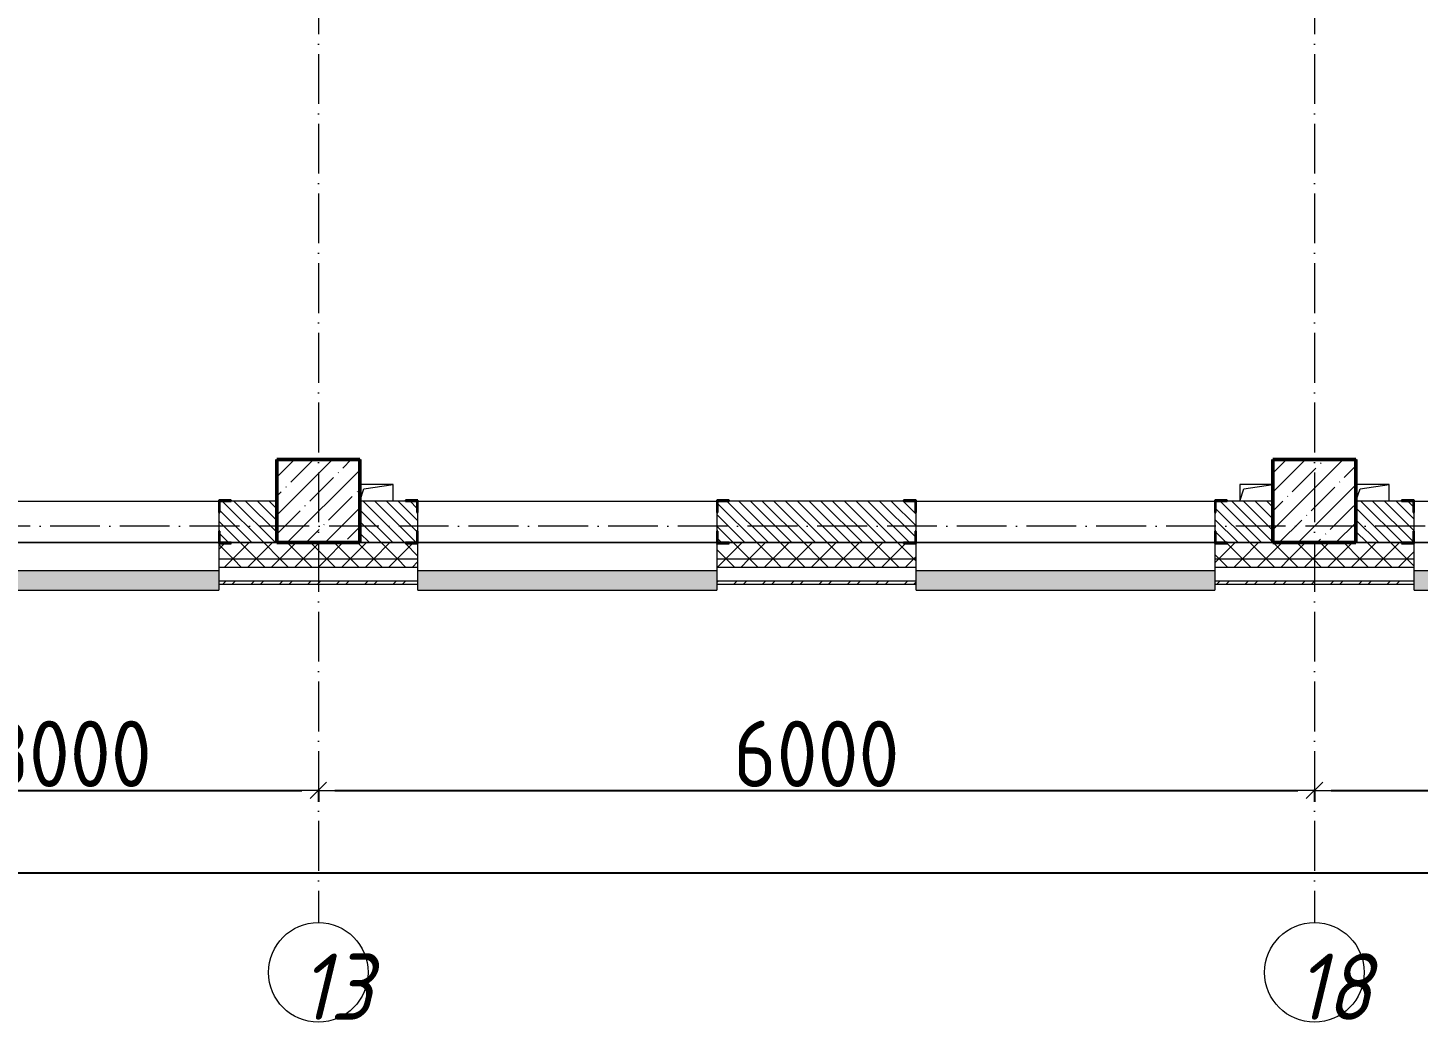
# Model space of a CAD drawing. Header units: millimetres. Extents: x -213536 to 1564669, y -45299 to 942238.
# Drawn here: x 161629 to 170004, y 511308 to 517299 of the extents above; entities that cross this region are included whole.
import ezdxf

# ---------------------------------------------------------------- set-up
doc = ezdxf.new("R2010")
doc.units = ezdxf.units.MM
doc.linetypes.add('50_200_ШТРИХ_1Т_ш5_п1_п1_', pattern=[700, 500, -100, 0, -100])
for name, color, linetype, lineweight in [('3.3) Вычитаем ЖБбалки 0.4м -', 31, 'Continuous', 30), ('A-____-____-DIMS', 7, 'Continuous', 9), ('A-GENM-____-MCUT', 7, 'Continuous', 25), ('A-GENM-____-OTLN', 7, 'Continuous', 9), ('A-GENM-____-OTLN-1', 7, 'Continuous', 25), ('A-GLAZ-____-OTLN', 7, 'Continuous', 9), ('A-WALL-____-MCUT', 7, 'Continuous', 13), ('A-WALL-____-MCUT-1', 7, 'Continuous', 9), ('A-WALL-____-OTLN', 7, 'Continuous', 9), ('A-WALL-____-PATT-1', 7, 'Continuous', 9), ('A-WALL-FNSH-MCUT-1', 7, 'Continuous', 9), ('S-COLS-____-MCUT', 7, 'Continuous', 50), ('S-COLS-____-OTLN', 7, 'Continuous', 9), ('S-GRID-____-IDEN', 7, 'Continuous', 9), ('S-GRID-____-OTLN-1', 7, '50_200_ШТРИХ_1Т_ш5_п1_п1_', 9)]:
    doc.layers.add(name, color=color, linetype=linetype, lineweight=lineweight)
doc.layers.add('A-GLAZ-____-OTLN-1', color=7, linetype='Continuous', lineweight=9, true_color=0xc0c0c0)
doc.styles.add('ISOCPEUR_I_9', font='isocpeui.ttf', dxfattribs={"width": 0.9, "height": 250})
doc.styles.add('СПДС', font='isocpeur.ttf', dxfattribs={"width": 0.9})
doc.dimstyles.new('Размера А3', dxfattribs={"dimtxt": 200, "dimasz": 100, "dimexe": 70, "dimexo": 100, "dimgap": 20, "dimtad": 1, "dimdec": 0, "dimrnd": 10, "dimzin": 0, "dimdsep": 46, "dimtxsty": 'СПДС', "dimblk": 'ARROWHEAD_6', "dimcen": 1, "dimclrd": 256, "dimclre": 256, "dimclrt": 256, "dimazin": 0, "dimtfac": 1, "dimtdec": 0, "dimtmove": 2, "dimatfit": 3, "dimfxl": 1, "dimtolj": 1, "dimtzin": 0, "dimarcsym": 0})
pattern_1 = [(45, (142429.06, 459015.94), (-70.71068, 70.71068), []), (135, (142429.06, 459015.94), (-70.71068, -70.71068), [])]
pattern_2 = [(135, (142429.057, 459015.94), (-35.35534, -35.35534), [])]

# ---------------------------------------------------------------- blocks, each defined once
blk = doc.blocks.new('BSC_Колонна _Прямоугольная - 500х500-25642906-АР1_План отверстий 3 этажа в осях 1-64_Ю-ЯЯ')
at = {"layer": 'S-COLS-____-OTLN'}
h = blk.add_hatch(dxfattribs=at)
h.set_pattern_fill('FP_19', color=256, style=0, pattern_type=2)
h.set_pattern_definition([(45, (-26950, -55431.04), (-114.04925, 114.04925), []), (45, (-26835.95, -55431.04), (-114.04925, 114.04925), [201.613, -40.323, 3.353, -36.97])])
h.paths.add_polyline_path([(-250, -250), (250, -250), (250, 250), (-250, 250), (-250, 177.9)], flags=0)
at = {"layer": 'S-COLS-____-MCUT'}
for p, q in [((250, 250), (-250, 250)), ((-250, 250), (-250, -250)), ((250, -250), (250, 250)), ((-250, -250), (250, -250))]:
    blk.add_line(p, q, dxfattribs=at)
blk = doc.blocks.new('BSC_Колонна _Прямоугольная - 500х500-V50-АР1_План отверстий 3 этажа в осях 1-64_Ю-ЯЯ')
at = {"layer": 'S-COLS-____-OTLN'}
h = blk.add_hatch(dxfattribs=at)
h.set_pattern_fill('FP_58', color=256, style=0, pattern_type=2)
h.set_pattern_definition([(45, (-20950, -55431.04), (-114.04925, 114.04925), []), (45, (-20835.95, -55431.04), (-114.04925, 114.04925), [201.613, -40.323, 3.353, -36.97])])
h.paths.add_polyline_path([(-250, -250), (250, -250), (250, 250), (-250, 250)], flags=0)
at = {"layer": 'S-COLS-____-MCUT'}
for p, q in [((250, 250), (-250, 250)), ((-250, 250), (-250, -250)), ((250, -250), (250, 250)), ((-250, -250), (250, -250))]:
    blk.add_line(p, q, dxfattribs=at)
blk = doc.blocks.new('Фахверк_СКБ_Уголок - 250_2700-27497298-АР1_План отверстий 3 этажа в осях 1-64_Ю-ЯЯ')
at = {"layer": 'A-GENM-____-MCUT'}
for p, q in [((200, 181), (125, 181)), ((125, 181), (125, 106)), ((131, 106), (131, 175)), ((131, 175), (200, 175)), ((200, 175), (200, 181)), ((125, 106), (131, 106)), ((131, -6), (125, -6)), ((125, -6), (125, -81)), ((125, -81), (200, -81)), ((131, -75), (131, -6)), ((200, -75), (131, -75)), ((200, -81), (200, -75))]:
    blk.add_line(p, q, dxfattribs=at)
blk = doc.blocks.new('AR_Отверстие прямоугольное _в плите_ - AR_Отверстие прямоугольное _в плите_-V178-АР1_План отверстий 3 этажа в осях 1-64_Ю-ЯЯ')
at = {"layer": 'A-GENM-____-OTLN'}
for p, q in [((100, 50), (-100, 50)), ((-100, -50), (-75, 25)), ((-75, 25), (100, 50)), ((100, -50), (100, 50))]:
    blk.add_line(p, q, dxfattribs=at)
blk = doc.blocks.new('AR_Отверстие прямоугольное _в плите_ - AR_Отверстие прямоугольное _в плите_-V185-АР1_План отверстий 3 этажа в осях 1-64_Ю-ЯЯ')
at = {"layer": 'A-GENM-____-OTLN'}
for p, q in [((100, 50), (-100, 50)), ((-100, 50), (-100, -50)), ((-100, -50), (-75, 25)), ((-75, 25), (100, 50))]:
    blk.add_line(p, q, dxfattribs=at)
blk = doc.blocks.new('Отлив_СКБ - Отлив витража_120_НВФ-31885687-АР1_План отверстий 3 этажа в осях 1-64_Ю-ЯЯ')
at = {"layer": 'A-GLAZ-____-OTLN-1'}
for points in [[(0, -2), (1800, -2), (1800, 0), (0, 0)], [(945, -120), (1800, -120), (1800, -2), (0, -2), (0, -120), (878.1, -120)]]:
    blk.add_hatch(color=256, dxfattribs=at).paths.add_polyline_path(points, flags=0)
at = {"layer": 'A-GLAZ-____-OTLN'}
for p, q in [((0, 0), (1800, 0)), ((1800, -2), (0, -2)), ((0, -120), (0, -83)), ((1800, -83), (1800, -120)), ((0, -120), (1800, -120))]:
    blk.add_line(p, q, dxfattribs=at)
blk = doc.blocks.new('Ось сетки - Круг_Ø6_00__ISO-2_5_0_9K_-25732049-АР1_План отверстий 3 этажа в осях 1-64_Ю-ЯЯ')
at = {"layer": 'S-GRID-____-IDEN'}
blk.add_circle((0, 0), 3, dxfattribs=at)
blk = doc.blocks.new('ARROWHEAD_6')
at = {"color": 0, "linetype": 'Continuous'}
for p, q in [((0, 0), (-1, 0)), ((-0.5, -0.5), (0.5, 0.5))]:
    blk.add_line(p, q, dxfattribs=at)
blk = doc.blocks.new('*D2862')
at = {"layer": 'A-____-____-DIMS', "lineweight": -2, "transparency": 16777216}
for p, q in [((160379.1, 512710.5), (160379.1, 512634.4)), ((160479.1, 512704.4), (163279.1, 512704.4)), ((163379.1, 512710.5), (163379.1, 512634.4))]:
    blk.add_line(p, q, dxfattribs=at)
at = {"layer": 'Defpoints', "color": 0, "lineweight": 50, "transparency": 16777216}
for p in [(160379.1, 512810.5), (163379.1, 512810.5), (163379.1, 512704.4)]:
    blk.add_point(p, dxfattribs=at)
at = {"layer": 'A-____-____-DIMS', "lineweight": -2, "transparency": 16777216, "xscale": 100, "yscale": 100, "zscale": 100, "rotation": 180}
blk.add_blockref('ARROWHEAD_6', (160379.1, 512704.4), dxfattribs=at)
at = {"layer": 'A-____-____-DIMS', "lineweight": -2, "transparency": 16777216, "xscale": 100, "yscale": 100, "zscale": 100}
blk.add_blockref('ARROWHEAD_6', (163379.1, 512704.4), dxfattribs=at)
at = {"layer": 'A-____-____-DIMS', "transparency": 16777216, "insert": (161879.1, 512924.4), "char_height": 400, "attachment_point": 5, "style": 'СПДС'}
blk.add_mtext('\\A1;3000', dxfattribs=at)
blk = doc.blocks.new('*D2863')
at = {"layer": 'A-____-____-DIMS', "lineweight": -2, "transparency": 16777216}
for p, q in [((163379.1, 512710.5), (163379.1, 512634.4)), ((163479.1, 512704.4), (169279.1, 512704.4)), ((169379.1, 512710.5), (169379.1, 512634.4))]:
    blk.add_line(p, q, dxfattribs=at)
at = {"layer": 'Defpoints', "color": 0, "lineweight": 50, "transparency": 16777216}
for p in [(163379.1, 512810.5), (169379.1, 512810.5), (169379.1, 512704.4)]:
    blk.add_point(p, dxfattribs=at)
at = {"layer": 'A-____-____-DIMS', "lineweight": -2, "transparency": 16777216, "xscale": 100, "yscale": 100, "zscale": 100, "rotation": 180}
blk.add_blockref('ARROWHEAD_6', (163379.1, 512704.4), dxfattribs=at)
at = {"layer": 'A-____-____-DIMS', "lineweight": -2, "transparency": 16777216, "xscale": 100, "yscale": 100, "zscale": 100}
blk.add_blockref('ARROWHEAD_6', (169379.1, 512704.4), dxfattribs=at)
at = {"layer": 'A-____-____-DIMS', "transparency": 16777216, "insert": (166379.1, 512924.4), "char_height": 400, "attachment_point": 5, "style": 'СПДС'}
blk.add_mtext('\\A1;6000', dxfattribs=at)
blk = doc.blocks.new('*D2864')
at = {"layer": 'A-____-____-DIMS', "lineweight": -2, "transparency": 16777216}
for p, q in [((169379.1, 512710.5), (169379.1, 512634.4)), ((169479.1, 512704.4), (172279.1, 512704.4)), ((172379.1, 512710.5), (172379.1, 512634.4))]:
    blk.add_line(p, q, dxfattribs=at)
at = {"layer": 'Defpoints', "color": 0, "lineweight": 50, "transparency": 16777216}
for p in [(169379.1, 512810.5), (172379.1, 512810.5), (172379.1, 512704.4)]:
    blk.add_point(p, dxfattribs=at)
at = {"layer": 'A-____-____-DIMS', "lineweight": -2, "transparency": 16777216, "xscale": 100, "yscale": 100, "zscale": 100, "rotation": 180}
blk.add_blockref('ARROWHEAD_6', (169379.1, 512704.4), dxfattribs=at)
at = {"layer": 'A-____-____-DIMS', "lineweight": -2, "transparency": 16777216, "xscale": 100, "yscale": 100, "zscale": 100}
blk.add_blockref('ARROWHEAD_6', (172379.1, 512704.4), dxfattribs=at)
at = {"layer": 'A-____-____-DIMS', "transparency": 16777216, "insert": (170879.1, 512924.4), "char_height": 400, "attachment_point": 5, "style": 'СПДС'}
blk.add_mtext('\\A1;3000', dxfattribs=at)
blk = doc.blocks.new('*D2878')
at = {"layer": 'A-____-____-DIMS', "lineweight": -2, "transparency": 16777216}
for p, q in [((140079.1, 512213.7), (140079.1, 512137.6)), ((140179.1, 512207.6), (213379.1, 512207.6)), ((213479.1, 512213.7), (213479.1, 512137.6))]:
    blk.add_line(p, q, dxfattribs=at)
at = {"layer": 'Defpoints', "color": 0, "lineweight": 50, "transparency": 16777216}
for p in [(140079.1, 512313.7), (213479.1, 512313.7), (213479.1, 512207.6)]:
    blk.add_point(p, dxfattribs=at)
at = {"layer": 'A-____-____-DIMS', "lineweight": -2, "transparency": 16777216, "xscale": 100, "yscale": 100, "zscale": 100, "rotation": 180}
blk.add_blockref('ARROWHEAD_6', (140079.1, 512207.6), dxfattribs=at)
at = {"layer": 'A-____-____-DIMS', "lineweight": -2, "transparency": 16777216, "xscale": 100, "yscale": 100, "zscale": 100}
blk.add_blockref('ARROWHEAD_6', (213479.1, 512207.6), dxfattribs=at)
at = {"layer": 'A-____-____-DIMS', "transparency": 16777216, "insert": (176779.1, 512427.6), "char_height": 400, "attachment_point": 5, "style": 'СПДС'}
blk.add_mtext('\\A1;73400', dxfattribs=at)

msp = doc.modelspace()

# ---------------------------------------------------------------- hatches: boundary and pattern name
at = {"layer": 'A-WALL-____-PATT-1'}
h = msp.add_hatch(dxfattribs=at)
h.set_pattern_fill('FP_9', color=256, style=0, pattern_type=2)
h.set_pattern_definition(pattern_2)
h.paths.add_polyline_path([(162785.1, 514197), (163129.1, 514197), (163129.1, 514447), (162785.1, 514447), (162785.1, 514378), (162779.1, 514378), (162779.1, 514266), (162785.1, 514266)], flags=0)
h.paths.add_polyline_path([(160723.1, 514197), (160973.1, 514197), (160973.4, 514266), (160979.1, 514266), (160979.1, 514378), (160973.1, 514378), (160973.1, 514447), (160629.1, 514447), (160629.1, 514197)], flags=0)
h = msp.add_hatch(dxfattribs=at)
h.set_pattern_fill('FP_9', color=256, style=0, pattern_type=2)
h.set_pattern_definition(pattern_2)
h.paths.add_polyline_path([(169129.1, 514197), (169129.1, 514447), (168785.1, 514447), (168785.1, 514378), (168779.1, 514378), (168779.1, 514266), (168785.1, 514266), (168785.1, 514197), (168927, 514197)], flags=0)
h.paths.add_polyline_path([(165854.1, 514197), (166973.1, 514197), (166973.1, 514266), (166979.1, 514266), (166979.1, 514378), (166973.1, 514378), (166973.1, 514447), (165785.1, 514447), (165785.1, 514378), (165779.1, 514378), (165779.1, 514266), (165785.1, 514266), (165785.1, 514197)], flags=0)
h.paths.add_polyline_path([(163904.1, 514197), (163973.1, 514197), (163973.1, 514266), (163979.1, 514266), (163979.1, 514378), (163973.1, 514378), (163973.1, 514447), (163629.1, 514447), (163629.1, 514197), (163723.1, 514197)], flags=0)
h = msp.add_hatch(dxfattribs=at)
h.set_pattern_fill('FP_9', color=256, style=0, pattern_type=2)
h.set_pattern_definition(pattern_2)
h.paths.add_polyline_path([(171785.1, 514197), (172129.1, 514197), (172129.1, 514447), (171785.1, 514447), (171785.1, 514378), (171779.1, 514378), (171779.1, 514266), (171785.1, 514266)], flags=0)
h.paths.add_polyline_path([(169973.1, 514197), (169973.1, 514266), (169979.1, 514266), (169979.1, 514378), (169973.1, 514378), (169973.1, 514447), (169629.1, 514447), (169629.1, 514197), (169904.1, 514197)], flags=0)
h = msp.add_hatch(dxfattribs=at)
h.set_pattern_fill('FP_4', color=256, style=0, pattern_type=2)
h.set_pattern_definition(pattern_1)
h.paths.add_polyline_path([(216648.5, 514097), (216729.1, 514097), (216729.1, 514197), (210379.1, 514197), (210379.1, 514097), (213113.6, 514097)], flags=0)
h.paths.add_polyline_path([(206043.7, 514097), (206429.1, 514097), (206429.1, 514191), (206354.1, 514191), (206354.1, 514197), (205404.1, 514197), (205404.1, 514191), (205329.1, 514191), (205329.1, 514097), (205679.1, 514097)], flags=0)
h.paths.add_polyline_path([(207811.2, 514097), (209379.1, 514097), (209379.1, 514197), (207504.1, 514197), (207504.1, 514191), (207429.1, 514191), (207429.1, 514097)], flags=0)
h.paths.add_polyline_path([(202404.1, 514097), (203529.1, 514097), (203529.1, 514191), (203454.1, 514191), (203454.1, 514197), (202404.1, 514197), (202404.1, 514191), (202329.1, 514191), (202329.1, 514097), (202335.1, 514097)], flags=0)
h.paths.add_polyline_path([(200529.1, 514097), (200529.1, 514191), (200454.1, 514191), (200454.1, 514197), (199404.1, 514197), (199404.1, 514191), (199329.1, 514191), (199329.1, 514097), (199857.6, 514097)], flags=0)
h.paths.add_polyline_path([(196404.1, 514097), (197529.1, 514097), (197529.1, 514191), (197454.1, 514191), (197454.1, 514197), (196404.1, 514197), (196404.1, 514191), (196329.1, 514191), (196329.1, 514097)], flags=0)
h.paths.add_polyline_path([(194454.1, 514097), (194529.1, 514097), (194529.1, 514191), (194454.1, 514191), (194454.1, 514197), (193404.1, 514197), (193404.1, 514191), (193329.1, 514191), (193329.1, 514097), (193671.5, 514097)], flags=0)
h.paths.add_polyline_path([(190679.1, 514097), (191529.1, 514097), (191529.1, 514191), (191454.1, 514191), (191454.1, 514197), (190404.1, 514197), (190404.1, 514191), (190329.1, 514191), (190329.1, 514097), (190404.1, 514097)], flags=0)
h.paths.add_polyline_path([(188369.1, 514097), (188529.1, 514097), (188529.1, 514191), (188454.1, 514191), (188454.1, 514197), (186854.1, 514197), (186854.1, 514191), (186779.1, 514191), (186779.1, 514097), (187485.4, 514097)], flags=0)
h.paths.add_polyline_path([(184834.2, 514097), (184979.1, 514097), (184979.1, 514191), (184904.1, 514191), (184904.1, 514197), (183854.1, 514197), (183854.1, 514191), (183779.1, 514191), (183779.1, 514097)], flags=0)
h.paths.add_polyline_path([(181979.1, 514097), (181979.1, 514191), (181904.1, 514191), (181904.1, 514197), (180854.1, 514197), (180854.1, 514191), (180779.1, 514191), (180779.1, 514097), (181299.2, 514097)], flags=0)
h.paths.add_polyline_path([(178648, 514097), (178979.1, 514097), (178979.1, 514191), (178904.1, 514191), (178904.1, 514197), (177854.1, 514197), (177854.1, 514191), (177779.1, 514191), (177779.1, 514097), (178206.2, 514097)], flags=0)
h.paths.add_polyline_path([(174854.1, 514097), (175979.1, 514097), (175979.1, 514191), (175904.1, 514191), (175904.1, 514197), (174854.1, 514197), (174854.1, 514191), (174779.1, 514191), (174779.1, 514097), (174785.1, 514097)], flags=0)
h.paths.add_polyline_path([(171779.1, 514097), (172979.1, 514097), (172979.1, 514191), (172904.1, 514191), (172904.1, 514197), (171854.1, 514197), (171854.1, 514191), (171779.1, 514191)], flags=0)
h.paths.add_polyline_path([(169979.1, 514097), (169979.1, 514191), (169904.1, 514191), (169904.1, 514197), (168854.1, 514197), (168854.1, 514191), (168779.1, 514191), (168779.1, 514097), (169810.7, 514097)], flags=0)
h.paths.add_polyline_path([(165854.1, 514097), (166979.1, 514097), (166979.1, 514191), (166904.1, 514191), (166904.1, 514197), (165854.1, 514197), (165854.1, 514191), (165779.1, 514191), (165779.1, 514097), (165785.1, 514097)], flags=0)
h.paths.add_polyline_path([(163979.1, 514097), (163979.1, 514191), (163904.1, 514191), (163904.1, 514197), (162854.1, 514197), (162854.1, 514191), (162779.1, 514191), (162779.1, 514097), (163904.1, 514097)], flags=0)
h.paths.add_polyline_path([(160629.1, 514097), (160979.1, 514097), (160979.1, 514191), (160904.1, 514191), (160904.1, 514197), (159854.1, 514197), (159854.1, 514191), (159779.1, 514191), (159779.1, 514097), (160129.1, 514097)], flags=0)
h.paths.add_polyline_path([(158779.1, 514097), (158779.1, 514191), (158704.1, 514191), (158704.1, 514197), (148979.1, 514197), (148979.1, 514097), (158322.2, 514097)], flags=0)
h.paths.add_polyline_path([(147979.1, 514097), (147979.1, 514197), (139979.1, 514197), (139979.1, 514097), (145950, 514097)], flags=0)
h = msp.add_hatch(dxfattribs=at)
h.set_pattern_fill('FP_4', color=256, style=0, pattern_type=2)
h.set_pattern_definition(pattern_1)
h.paths.add_polyline_path([(216729.1, 514047), (216729.1, 514097), (210379.1, 514097), (210379.1, 514047), (216648.5, 514047)], flags=0)
h.paths.add_polyline_path([(209379.1, 514047), (209379.1, 514097), (207429.1, 514097), (207429.1, 514047), (207811.2, 514047)], flags=0)
h.paths.add_polyline_path([(203529.1, 514047), (203529.1, 514097), (202329.1, 514097), (202329.1, 514047), (202508.8, 514047)], flags=0)
h.paths.add_polyline_path([(206043.7, 514047), (206429.1, 514047), (206429.1, 514097), (205329.1, 514097), (205329.1, 514047)], flags=0)
h.paths.add_polyline_path([(199857.6, 514047), (200529.1, 514047), (200529.1, 514097), (199329.1, 514097), (199329.1, 514047)], flags=0)
h.paths.add_polyline_path([(197529.1, 514047), (197529.1, 514097), (196329.1, 514097), (196329.1, 514047), (197206.4, 514047)], flags=0)
h.paths.add_polyline_path([(194529.1, 514047), (194529.1, 514097), (193329.1, 514097), (193329.1, 514047), (193671.5, 514047)], flags=0)
h.paths.add_polyline_path([(191529.1, 514047), (191529.1, 514097), (190329.1, 514097), (190329.1, 514047), (191020.3, 514047)], flags=0)
h.paths.add_polyline_path([(188529.1, 514047), (188529.1, 514097), (186779.1, 514097), (186779.1, 514047), (188369.1, 514047)], flags=0)
h.paths.add_polyline_path([(184979.1, 514047), (184979.1, 514097), (183779.1, 514097), (183779.1, 514047), (184834.2, 514047)], flags=0)
h.paths.add_polyline_path([(181979.1, 514047), (181979.1, 514097), (180779.1, 514097), (180779.1, 514047), (181299.2, 514047)], flags=0)
h.paths.add_polyline_path([(178979.1, 514047), (178979.1, 514097), (177779.1, 514097), (177779.1, 514047), (178648, 514047)], flags=0)
h.paths.add_polyline_path([(174779.1, 514047), (175979.1, 514047), (175979.1, 514097), (174779.1, 514097)], flags=0)
h.paths.add_polyline_path([(172461.9, 514047), (172979.1, 514047), (172979.1, 514097), (171779.1, 514097), (171779.1, 514047)], flags=0)
h.paths.add_polyline_path([(169810.7, 514047), (169979.1, 514047), (169979.1, 514097), (168779.1, 514097), (168779.1, 514047), (168927, 514047)], flags=0)
h.paths.add_polyline_path([(166979.1, 514047), (166979.1, 514097), (165779.1, 514097), (165779.1, 514047), (166275.8, 514047)], flags=0)
h.paths.add_polyline_path([(163624.6, 514047), (163979.1, 514047), (163979.1, 514097), (162779.1, 514097), (162779.1, 514047)], flags=0)
h.paths.add_polyline_path([(160973.4, 514047), (160979.1, 514047), (160979.1, 514097), (159779.1, 514097), (159779.1, 514047), (160089.7, 514047)], flags=0)
h.paths.add_polyline_path([(158322.2, 514047), (158779.1, 514047), (158779.1, 514097), (148979.1, 514097), (148979.1, 514047), (156554.7, 514047)], flags=0)
h.paths.add_polyline_path([(147979.1, 514047), (147979.1, 514097), (139879.1, 514097), (139879.1, 514047), (145950, 514047)], flags=0)
h = msp.add_hatch(dxfattribs=at)
h.set_pattern_fill('FP_6', color=256, style=0, pattern_type=2)
h.set_pattern_definition([(45, (142429.06, 459015.94), (-85.53659, 85.53659), []), (45, (142486.08, 459015.94), (-85.53659, 85.53659), [])])
h.paths.add_polyline_path([(187485.4, 513947), (187644.1, 513947), (187644.1, 513967), (186779.1, 513967), (186779.1, 513947)], flags=0)
h.paths.add_polyline_path([(184979.1, 513947), (184979.1, 513967), (183779.1, 513967), (183779.1, 513947), (184834.2, 513947)], flags=0)
h.paths.add_polyline_path([(181979.1, 513947), (181979.1, 513967), (180779.1, 513967), (180779.1, 513947), (181299.2, 513947)], flags=0)
h.paths.add_polyline_path([(178979.1, 513947), (178979.1, 513967), (177779.1, 513967), (177779.1, 513947), (178648, 513947)], flags=0)
h.paths.add_polyline_path([(175979.1, 513947), (175979.1, 513967), (174779.1, 513967), (174779.1, 513947), (175113.1, 513947)], flags=0)
h.paths.add_polyline_path([(172461.9, 513947), (172979.1, 513947), (172979.1, 513967), (171779.1, 513967), (171779.1, 513947)], flags=0)
h.paths.add_polyline_path([(169810.7, 513947), (169979.1, 513947), (169979.1, 513967), (168779.1, 513967), (168779.1, 513947), (168927, 513947)], flags=0)
h.paths.add_polyline_path([(165779.1, 513947), (166979.1, 513947), (166979.1, 513967), (165779.1, 513967)], flags=0)
h.paths.add_polyline_path([(162779.1, 513947), (163979.1, 513947), (163979.1, 513967), (162779.1, 513967)], flags=0)
h.paths.add_polyline_path([(159779.1, 513947), (160979.1, 513947), (160979.1, 513967), (159779.1, 513967)], flags=0)
h.paths.add_polyline_path([(158779.1, 513947), (158779.1, 513967), (148979.1, 513967), (148979.1, 513947), (158322.2, 513947)], flags=0)
h.paths.add_polyline_path([(147979.1, 513947), (147979.1, 513967), (139749.1, 513967), (139749.1, 513947), (145950, 513947)], flags=0)

# ---------------------------------------------------------------- linework, layer by layer
at = {"layer": '3.3) Вычитаем ЖБбалки 0.4м -'}
for points in [[(163129.1, 514447), (163129.1, 514697), (163629.1, 514697), (163629.1, 514447)], [(169129.1, 514447), (169129.1, 514697), (169629.1, 514697), (169629.1, 514447)]]:
    msp.add_lwpolyline(points, dxfattribs=at)
at = {"layer": 'A-WALL-____-MCUT'}
for p, q in [((163129.1, 514447), (162854.1, 514447)), ((163904.1, 514447), (163629.1, 514447)), ((166904.1, 514447), (165854.1, 514447)), ((169129.1, 514447), (168854.1, 514447)), ((169904.1, 514447), (169629.1, 514447)), ((162779.1, 514378), (162779.1, 514266)), ((163979.1, 514266), (163979.1, 514378)), ((165779.1, 514378), (165779.1, 514266)), ((166979.1, 514266), (166979.1, 514378)), ((168779.1, 514378), (168779.1, 514266)), ((169979.1, 514266), (169979.1, 514378)), ((162779.1, 514191), (162779.1, 513967)), ((163979.1, 513967), (163979.1, 514191)), ((165779.1, 514191), (165779.1, 513967)), ((166979.1, 513967), (166979.1, 514191)), ((168779.1, 514191), (168779.1, 513967)), ((169979.1, 513967), (169979.1, 514191)), ((162779.1, 513967), (163979.1, 513967)), ((165779.1, 513967), (166979.1, 513967)), ((168779.1, 513967), (169979.1, 513967))]:
    msp.add_line(p, q, dxfattribs=at)
at = {"layer": 'A-WALL-____-MCUT-1'}
for p, q in [((163129.1, 514197), (162854.1, 514197)), ((162854.1, 514197), (163129.1, 514197)), ((163904.1, 514197), (163629.1, 514197)), ((163629.1, 514197), (163904.1, 514197)), ((166904.1, 514197), (165854.1, 514197)), ((165854.1, 514197), (166904.1, 514197)), ((169129.1, 514197), (168854.1, 514197)), ((168854.1, 514197), (169129.1, 514197)), ((169904.1, 514197), (169629.1, 514197)), ((169629.1, 514197), (169904.1, 514197)), ((163979.1, 514097), (162779.1, 514097)), ((166979.1, 514097), (165779.1, 514097)), ((169979.1, 514097), (168779.1, 514097)), ((163979.1, 514047), (162779.1, 514047)), ((166979.1, 514047), (165779.1, 514047)), ((169979.1, 514047), (168779.1, 514047))]:
    msp.add_line(p, q, dxfattribs=at)
at = {"layer": 'A-WALL-____-OTLN'}
for p, q in [((160979.1, 514447), (162779.1, 514447)), ((163979.1, 514447), (165779.1, 514447)), ((166979.1, 514447), (168779.1, 514447)), ((169979.1, 514447), (171779.1, 514447)), ((160979.1, 514197), (162779.1, 514197)), ((162779.1, 514197), (160979.1, 514197)), ((163979.1, 514197), (165779.1, 514197)), ((165779.1, 514197), (163979.1, 514197)), ((166979.1, 514197), (168779.1, 514197)), ((168779.1, 514197), (166979.1, 514197)), ((169979.1, 514197), (171779.1, 514197)), ((171779.1, 514197), (169979.1, 514197))]:
    msp.add_line(p, q, dxfattribs=at)
at = {"layer": 'A-WALL-FNSH-MCUT-1'}
for p, q in [((162779.1, 513967), (162779.1, 513947)), ((162779.1, 513947), (163979.1, 513947)), ((163979.1, 513947), (163979.1, 513967)), ((165779.1, 513967), (165779.1, 513967)), ((165779.1, 513967), (165779.1, 513947)), ((165779.1, 513947), (166979.1, 513947)), ((166979.1, 513947), (166979.1, 513967)), ((168779.1, 513967), (168779.1, 513967)), ((168779.1, 513967), (168779.1, 513947)), ((168779.1, 513947), (169979.1, 513947)), ((169979.1, 513947), (169979.1, 513967))]:
    msp.add_line(p, q, dxfattribs=at)
at = {"layer": 'S-GRID-____-OTLN-1', "color": 251, "ltscale": 0.6, "true_color": 0x636466}
for p, q in [((163379.1, 549908.8), (163379.1, 511907.5)), ((169379.1, 549908.8), (169379.1, 511907.5)), ((246503.5, 514297), (137760.3, 514297))]:
    msp.add_line(p, q, dxfattribs=at)

# ---------------------------------------------------------------- block references
at = {"layer": 'A-GENM-____-OTLN'}
for name, p in [('AR_Отверстие прямоугольное _в плите_ - AR_Отверстие прямоугольное _в плите_-V178-АР1_План отверстий 3 этажа в осях 1-64_Ю-ЯЯ', (163729.1, 514497)), ('AR_Отверстие прямоугольное _в плите_ - AR_Отверстие прямоугольное _в плите_-V185-АР1_План отверстий 3 этажа в осях 1-64_Ю-ЯЯ', (169029.1, 514497)), ('AR_Отверстие прямоугольное _в плите_ - AR_Отверстие прямоугольное _в плите_-V178-АР1_План отверстий 3 этажа в осях 1-64_Ю-ЯЯ', (169729.1, 514497))]:
    msp.add_blockref(name, p, dxfattribs=at)
at = {"layer": 'A-GENM-____-OTLN-1'}
for p in [(162654.1, 514272), (165654.1, 514272), (168654.1, 514272)]:
    msp.add_blockref('Фахверк_СКБ_Уголок - 250_2700-27497298-АР1_План отверстий 3 этажа в осях 1-64_Ю-ЯЯ', p, dxfattribs=at)
at = {"layer": 'A-GENM-____-OTLN-1', "rotation": 180}
for p in [(164104.1, 514372), (167104.1, 514372), (170104.1, 514372)]:
    msp.add_blockref('Фахверк_СКБ_Уголок - 250_2700-27497298-АР1_План отверстий 3 этажа в осях 1-64_Ю-ЯЯ', p, dxfattribs=at)
at = {"layer": 'A-GLAZ-____-OTLN'}
for p in [(160979.1, 514030), (163979.1, 514030), (166979.1, 514030), (169979.1, 514030)]:
    msp.add_blockref('Отлив_СКБ - Отлив витража_120_НВФ-31885687-АР1_План отверстий 3 этажа в осях 1-64_Ю-ЯЯ', p, dxfattribs=at)
at = {"layer": 'S-COLS-____-OTLN'}
for name, p in [('BSC_Колонна _Прямоугольная - 500х500-V50-АР1_План отверстий 3 этажа в осях 1-64_Ю-ЯЯ', (163379.1, 514447)), ('BSC_Колонна _Прямоугольная - 500х500-25642906-АР1_План отверстий 3 этажа в осях 1-64_Ю-ЯЯ', (169379.1, 514447))]:
    msp.add_blockref(name, p, dxfattribs=at)
at = {"layer": 'S-GRID-____-IDEN', "xscale": 99.99999999999993, "yscale": 99.99999999999993, "zscale": 99.99999999999993, "rotation": 180}
for p in [(163379.1, 511607.5), (169379.1, 511607.5)]:
    msp.add_blockref('Ось сетки - Круг_Ø6_00__ISO-2_5_0_9K_-25732049-АР1_План отверстий 3 этажа в осях 1-64_Ю-ЯЯ', p, dxfattribs=at)

# ---------------------------------------------------------------- texts
at = {"layer": 'S-GRID-____-IDEN', "char_height": 400, "width": 346.329, "attachment_point": 1, "style": 'ISOCPEUR_I_9'}
for s, insert in [('13', (163268.5, 511721.5)), ('18', (169268.5, 511721.5))]:
    msp.add_mtext(s, dxfattribs=dict(at, insert=insert))

# ---------------------------------------------------------------- dimensions: what is measured, and where the dimension line sits
at = {"layer": 'A-____-____-DIMS'}
for base, p1, p2, picture, middle in [((163379.1, 512704.4), (160379.1, 512810.5), (163379.1, 512810.5), '*D2862', (161879.1, 512924.4)), ((169379.1, 512704.4), (163379.1, 512810.5), (169379.1, 512810.5), '*D2863', (166379.1, 512924.4)), ((172379.1, 512704.4), (169379.1, 512810.5), (172379.1, 512810.5), '*D2864', (170879.1, 512924.4)), ((213479.1, 512207.6), (140079.1, 512313.7), (213479.1, 512313.7), '*D2878', (176779.1, 512427.6))]:
    dim = msp.add_linear_dim(base=base, p1=p1, p2=p2, dimstyle='Размера А3', override={"dimtxt": 400}, dxfattribs=at)
    dim.commit()
    dim.dimension.update_dxf_attribs({"geometry": picture, "text_midpoint": middle})

doc.saveas('drawing.dxf')
